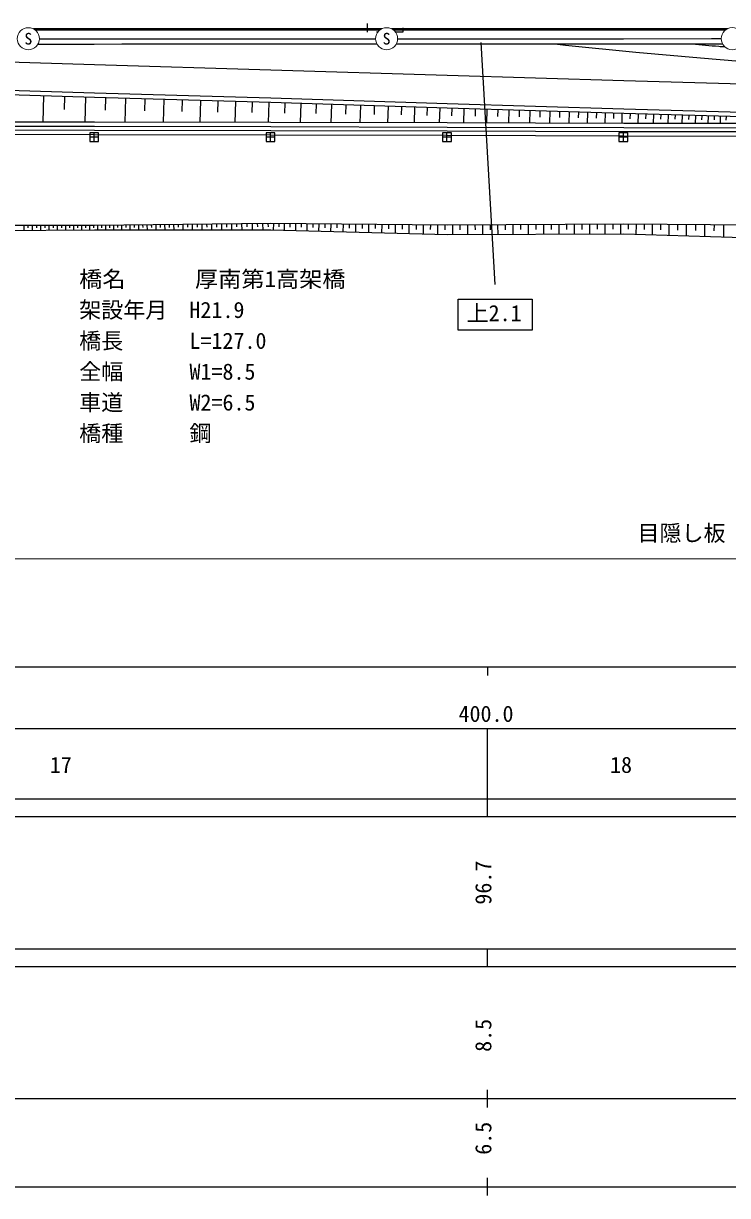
# Model space of a CAD drawing. Units: millimetres, scale not verified. Extents: x -622642 to 680000, y -103464 to 867584.
# Drawn here: x 415410 to 495223, y 145000 to 277983 of the extents above; entities that cross this region are included whole.
import ezdxf
from ezdxf.enums import TextEntityAlignment as Align

# ---------------------------------------------------------------- set-up
doc = ezdxf.new("R2010")
doc.units = ezdxf.units.MM
doc.header["$LTSCALE"] = 1000
for name, color, linetype, lineweight in [('M-BGD', 7, 'Continuous', 25), ('M-BMK-OTRS', 5, 'Continuous', 25), ('M-BMK-ROW', 30, 'Continuous', 25), ('M-STR-HTXT', 7, 'Continuous', 13), ('M-STR-STR1', 1, 'Continuous', 25), ('M-STR-STRC', 7, 'Continuous', 25), ('M-TTL-BAND', 7, 'Continuous', 25)]:
    doc.layers.add(name, color=color, linetype=linetype, lineweight=lineweight)
doc.styles.add('ＭＳ ゴシック', font='')
doc.styles.get('ＭＳ ゴシック').set_extended_font_data('MS Gothic')

msp = doc.modelspace()

# ---------------------------------------------------------------- linework, layer by layer
at = {"layer": 'M-BGD'}
for p, q in [((454425, 276983), (454425, 277983)), ((415755, 277518), (415755, 277482)), ((454425, 276983), (454425, 276983)), ((455558, 276983), (455425, 276983)), ((458425, 276983), (457587, 276983)), ((458425, 277503), (458425, 276983)), ((417215, 276250), (423413, 276250)), ((423413, 276250), (426545, 276251)), ((426545, 276251), (426913, 276251)), ((426913, 276251), (443413, 276252)), ((443413, 276252), (444550, 276252)), ((444550, 276252), (455322, 276253)), ((457822, 276253), (458413, 276253)), ((458413, 276253), (463413, 276253)), ((463413, 276253), (464957, 276254)), ((464957, 276254), (476819, 276254)), ((475636, 275654), (476873, 275530)), ((476819, 276254), (483413, 276255)), ((476871, 275531), (476873, 275530)), ((476873, 275530), (484828, 274737)), ((483413, 276255), (493413, 276256)), ((493413, 276256), (494172, 276256)), ((494172, 276256), (494499, 276256)), ((484828, 274737), (492163, 274067)), ((492163, 274067), (496599, 273689)), ((423451, 273283), (403440, 273876)), ((443453, 272696), (423451, 273283)), ((463458, 272074), (443456, 272696)), ((483461, 271469), (463458, 272074)), ((503463, 270888), (483461, 271469)), ((423451, 270083), (403440, 270676)), ((423451, 269583), (403440, 270176)), ((443453, 269496), (423451, 270083)), ((417695, 269764), (417607, 266795)), ((420071, 269693), (420026, 268208)), ((422446, 269622), (422362, 266784)), ((443453, 268996), (423451, 269583)), ((424717, 269554), (424674, 268135)), ((426987, 269487), (426906, 266774)), ((429157, 269422), (429117, 268066)), ((431327, 269357), (431250, 266764)), ((433401, 269296), (433363, 267999)), ((435476, 269234), (435402, 266755)), ((437458, 269175), (437422, 267935)), ((439441, 269115), (439371, 266746)), ((441336, 269059), (441301, 267874)), ((443232, 269002), (443164, 266738)), ((463459, 268874), (443457, 269496)), ((463459, 268374), (443457, 268996)), ((445043, 268946), (445008, 267814)), ((446855, 268890), (446787, 266730)), ((448582, 268836), (448549, 267756)), ((450310, 268783), (450246, 266723)), ((451958, 268731), (451926, 267701)), ((453606, 268680), (453545, 266716)), ((455177, 268631), (455147, 267649)), ((483461, 268269), (463459, 268874)), ((456749, 268582), (456691, 266709)), ((458248, 268536), (458218, 267599)), ((459746, 268489), (459691, 266702)), ((461176, 268445), (461148, 267551)), ((462605, 268400), (462552, 266696)), ((483461, 267769), (463459, 268374)), ((463968, 268358), (463942, 267506)), ((465331, 268317), (465282, 266689)), ((466633, 268278), (466609, 267464)), ((467936, 268238), (467889, 266681)), ((469182, 268201), (469158, 267422)), ((470427, 268163), (470382, 266674)), ((471619, 268127), (471596, 267382)), ((472810, 268091), (472767, 266666)), ((473950, 268056), (473929, 267344)), ((475090, 268022), (475049, 266659)), ((476180, 267989), (476159, 267308)), ((477270, 267956), (477230, 266653)), ((478312, 267925), (478293, 267273)), ((479355, 267893), (479317, 266647)), ((480352, 267863), (480333, 267240)), ((481349, 267833), (481313, 266641)), ((482303, 267804), (482285, 267208)), ((483257, 267775), (483223, 266635)), ((503463, 267687), (483461, 268269)), ((503463, 267187), (483461, 267769)), ((484169, 267748), (484153, 267178)), ((485082, 267722), (485050, 266634)), ((485952, 267697), (485936, 267152)), ((486823, 267671), (486792, 266633)), ((487653, 267647), (487638, 267128)), ((488483, 267623), (488455, 266633)), ((489276, 267600), (489261, 267105)), ((490068, 267577), (490040, 266632)), ((490823, 267555), (490809, 267083)), ((491579, 267533), (491553, 266632)), ((492300, 267512), (492286, 267062)), ((493020, 267491), (492995, 266632)), ((493708, 267471), (493695, 267041)), ((494395, 267451), (494372, 266631)), ((495051, 267432), (495039, 267022)), ((423451, 266782), (403441, 266780)), ((423451, 266282), (403441, 266325)), ((443453, 266738), (423451, 266782)), ((443453, 266238), (423451, 266282)), ((463459, 266694), (443457, 266737)), ((463459, 266194), (443457, 266237)), ((483461, 266634), (463459, 266694)), ((483461, 266134), (463459, 266194)), ((503463, 266606), (483461, 266634)), ((503463, 266106), (483461, 266134)), ((423451, 265842), (403441, 265885)), ((443453, 265798), (423451, 265842)), ((463459, 265754), (443457, 265797)), ((483461, 265694), (463459, 265754)), ((503463, 265666), (483461, 265694)), ((423455, 255076), (403444, 255075)), ((423455, 254520), (403444, 254405)), ((415440, 255076), (415440, 254474)), ((415922, 255076), (415922, 254775)), ((416403, 255076), (416403, 254480)), ((416880, 255076), (416880, 254778)), ((417357, 255076), (417358, 254485)), ((417830, 255076), (417830, 254781)), ((418303, 255076), (418303, 254491)), ((418771, 255076), (418771, 254783)), ((419240, 255076), (419240, 254496)), ((419704, 255076), (419704, 254786)), ((420168, 255076), (420168, 254501)), ((420628, 255076), (420628, 254789)), ((421088, 255076), (421088, 254507)), ((421543, 255076), (421543, 254792)), ((421999, 255076), (421999, 254512)), ((422450, 255076), (422450, 254794)), ((422902, 255076), (422902, 254517)), ((423349, 255076), (423349, 254797)), ((443458, 255296), (423455, 255076)), ((443458, 254524), (423455, 254520)), ((423797, 255080), (423803, 254520)), ((424244, 255085), (424248, 254805)), ((424692, 255090), (424699, 254521)), ((425148, 255095), (425151, 254810)), ((425603, 255100), (425610, 254521)), ((426067, 255105), (426070, 254816)), ((426530, 255110), (426537, 254521)), ((427002, 255115), (427005, 254821)), ((427473, 255121), (427480, 254521)), ((427953, 255126), (427956, 254826)), ((428432, 255131), (428439, 254521)), ((428920, 255136), (428923, 254832)), ((429408, 255142), (429415, 254521)), ((429904, 255147), (429907, 254837)), ((430400, 255153), (430407, 254522)), ((430905, 255158), (430909, 254843)), ((431410, 255164), (431417, 254522)), ((431924, 255169), (431927, 254848)), ((432437, 255175), (432444, 254522)), ((432960, 255181), (432963, 254854)), ((433482, 255187), (433489, 254522)), ((434014, 255192), (434017, 254860)), ((434545, 255198), (434553, 254522)), ((435086, 255204), (435089, 254866)), ((435626, 255210), (435634, 254523)), ((436176, 255216), (436180, 254872)), ((436726, 255222), (436734, 254523)), ((437286, 255228), (437290, 254879)), ((437845, 255234), (437853, 254523)), ((438415, 255241), (438419, 254885)), ((438984, 255247), (438992, 254523)), ((439563, 255253), (439567, 254891)), ((440142, 255260), (440150, 254523)), ((440731, 255266), (440735, 254898)), ((441320, 255273), (441328, 254524)), ((441919, 255279), (441923, 254905)), ((442518, 255286), (442527, 254524)), ((443128, 255292), (443132, 254912)), ((463460, 255080), (443458, 255296)), ((463460, 254015), (443458, 254524)), ((443737, 255293), (443729, 254517)), ((444358, 255286), (444354, 254898)), ((444979, 255280), (444970, 254485)), ((445614, 255273), (445610, 254876)), ((446250, 255266), (446241, 254453)), ((446900, 255259), (446895, 254852)), ((447550, 255252), (447541, 254420)), ((448215, 255245), (448211, 254829)), ((448881, 255237), (448872, 254386)), ((449562, 255230), (449557, 254804)), ((450243, 255223), (450233, 254351)), ((450940, 255215), (450935, 254780)), ((451637, 255208), (451627, 254316)), ((452350, 255200), (452345, 254754)), ((453064, 255192), (453054, 254280)), ((453794, 255184), (453789, 254728)), ((454524, 255176), (454514, 254242)), ((455271, 255168), (455266, 254701)), ((456018, 255160), (456008, 254204)), ((456783, 255152), (456777, 254674)), ((457547, 255144), (457537, 254165)), ((458330, 255135), (458325, 254646)), ((459112, 255127), (459102, 254126)), ((459913, 255118), (459908, 254617)), ((460714, 255109), (460703, 254085)), ((461534, 255101), (461528, 254588)), ((462354, 255092), (462342, 254043)), ((463193, 255083), (463187, 254558)), ((483462, 255193), (463460, 255080)), ((483462, 254090), (463460, 254015)), ((464032, 255083), (464038, 254017)), ((464884, 255088), (464887, 254555)), ((465737, 255093), (465743, 254023)), ((466593, 255097), (466596, 254563)), ((467449, 255102), (467455, 254030)), ((468307, 255107), (468310, 254571)), ((469165, 255112), (469171, 254036)), ((470026, 255117), (470029, 254579)), ((470886, 255122), (470892, 254042)), ((471750, 255127), (471753, 254587)), ((472613, 255131), (472619, 254049)), ((473479, 255136), (473482, 254595)), ((474345, 255141), (474351, 254055)), ((475214, 255146), (475217, 254603)), ((476082, 255151), (476088, 254062)), ((476953, 255156), (476957, 254611)), ((477825, 255161), (477831, 254069)), ((478699, 255166), (478702, 254620)), ((479573, 255171), (479579, 254075)), ((480449, 255176), (480452, 254628)), ((481326, 255181), (481332, 254082)), ((482205, 255186), (482208, 254636)), ((483084, 255191), (483090, 254088)), ((503464, 255083), (483462, 255193)), ((503464, 253452), (483462, 254090)), ((483966, 255190), (483963, 254639)), ((484848, 255185), (484842, 254046)), ((485760, 255180), (485756, 254610)), ((486671, 255175), (486665, 253988)), ((487621, 255170), (487618, 254576)), ((488571, 255165), (488565, 253927)), ((489562, 255159), (489558, 254540)), ((490552, 255154), (490545, 253864)), ((491584, 255148), (491580, 254503)), ((492616, 255143), (492609, 253798)), ((493692, 255137), (493688, 254464)), ((494767, 255131), (494760, 253729))]:
    msp.add_line(p, q, dxfattribs=at)
at = {"layer": 'M-BMK-OTRS'}
for p, q in [((423454, 265341), (403444, 265385)), ((443457, 265297), (423454, 265341)), ((463459, 265254), (443457, 265297)), ((483461, 265194), (463459, 265268)), ((502963, 265167), (483461, 265194))]:
    msp.add_line(p, q, dxfattribs=at)
at = {"layer": 'M-BMK-ROW'}
for p, q in [((423915, 265575), (422915, 265575)), ((422915, 265575), (422915, 264575)), ((423915, 265075), (422915, 265075)), ((423415, 264575), (423415, 265575)), ((423915, 264575), (423915, 265575)), ((443915, 265577), (442915, 265577)), ((442915, 265577), (442915, 264577)), ((443915, 265077), (442915, 265077)), ((443415, 264577), (443415, 265577)), ((443915, 264577), (443915, 265577)), ((463915, 265578), (462915, 265578)), ((462915, 265578), (462915, 264578)), ((463915, 265078), (462915, 265078)), ((463415, 264578), (463415, 265578)), ((463915, 264578), (463915, 265578)), ((483915, 265580), (482915, 265580)), ((482915, 265580), (482915, 264580)), ((483915, 265080), (482915, 265080)), ((483415, 264580), (483415, 265580)), ((483915, 264580), (483915, 265580)), ((422915, 264575), (423915, 264575)), ((442915, 264577), (443915, 264577)), ((462915, 264578), (463915, 264578)), ((482915, 264580), (483915, 264580))]:
    msp.add_line(p, q, dxfattribs=at)
at = {"layer": 'M-STR-HTXT'}
msp.add_line((372660, 217247), (567703, 217247), dxfattribs=at)
for centre in [(415965, 276250), (456572, 276253), (495749, 276256)]:
    msp.add_circle(centre, 1250, dxfattribs=at)
at = {"layer": 'M-STR-STR1'}
for p, q in [((417061, 275650), (423414, 275650)), ((423414, 275650), (426545, 275651)), ((426913, 275651), (443413, 275652)), ((443413, 275652), (444550, 275652)), ((444550, 275652), (455476, 275653)), ((457669, 275653), (458413, 275653)), ((458413, 275653), (463413, 275653)), ((463413, 275653), (464957, 275654)), ((464957, 275654), (476819, 275654)), ((476819, 275654), (483413, 275655)), ((483413, 275655), (493413, 275656)), ((493413, 275656), (494172, 275656)), ((494172, 275656), (494653, 275656))]:
    msp.add_line(p, q, dxfattribs=at)
at = {"layer": 'M-STR-STRC'}
for p, q in [((456006, 277367), (416549, 277355)), ((455777, 277217), (416771, 277205)), ((495200, 277379), (457139, 277367)), ((494965, 277229), (457368, 277217)), ((426545, 275651), (426913, 275651)), ((468894, 248364), (467307, 275833)), ((464672, 246688), (473072, 246688)), ((464672, 243188), (464672, 246688)), ((473072, 246688), (473072, 243188)), ((473072, 243188), (464672, 243188))]:
    msp.add_line(p, q, dxfattribs=at)
for start, end in [(264.94721, 265.04314), (265.04314, 265.13975), (265.13975, 265.18252)]:
    msp.add_arc((570367, 1170764), 898601, start, end, dxfattribs=at)
at = {"layer": 'M-TTL-BAND'}
for p, q in [((40000, 205000), (579000, 205000)), ((468000, 205000), (468000, 204000)), ((68000, 198000), (579000, 198000)), ((468000, 188000), (468000, 198000)), ((40000, 190000), (579000, 190000)), ((40000, 188000), (579000, 188000)), ((40000, 173000), (579000, 173000)), ((468000, 171000), (468000, 173000)), ((40000, 171000), (579000, 171000)), ((468000, 155000), (468000, 157000)), ((40000, 156000), (579000, 156000)), ((468000, 145000), (468000, 147000)), ((46000, 146000), (579000, 146000))]:
    msp.add_line(p, q, dxfattribs=at)

# ---------------------------------------------------------------- texts
at = {"layer": 'M-STR-HTXT', "style": 'ＭＳ ゴシック'}
for s, height, p in [('S', 1320, (415965, 276250)), ('S', 1320, (456572, 276253)), ('目隠し板\u3000L=195.0', 1833, (495621, 220158))]:
    msp.add_text(s, height=height, dxfattribs=at).set_placement(p, align=Align.MIDDLE_CENTER)
at = {"layer": 'M-STR-HTXT', "style": 'ＭＳ ゴシック', "width": 1.05}
msp.add_text('橋名\u3000\u3000\u3000厚南第1高架橋', height=1833, dxfattribs=at).set_placement((421726, 248982), align=Align.MIDDLE_LEFT)
at = {"layer": 'M-STR-HTXT', "style": 'ＭＳ ゴシック'}
for s, p in [('架設年月\u3000H21.9', (421726, 245482)), ('橋長\u3000\u3000\u3000L=127.0', (421726, 241982)), ('全幅\u3000\u3000\u3000W1=8.5', (421726, 238482)), ('車道\u3000\u3000\u3000W2=6.5', (421726, 234982)), ('橋種\u3000\u3000\u3000鋼', (421726, 231482))]:
    msp.add_text(s, height=1833, dxfattribs=at).set_placement(p, align=Align.MIDDLE_LEFT)
at = {"layer": 'M-STR-STRC', "style": 'ＭＳ ゴシック'}
msp.add_text('上2.1', height=1833, dxfattribs=at).set_placement((468759, 243652), align=Align.BOTTOM_CENTER)
at = {"layer": 'M-TTL-BAND', "style": 'ＭＳ ゴシック'}
for s, p in [('400.0', (467844, 198195)), ('17', (419650, 192405)), ('18', (483150, 192405))]:
    msp.add_text(s, height=1833, dxfattribs=at).set_placement(p, align=Align.BOTTOM_CENTER)
for s, p in [('96.7', (469000, 180500)), ('8.5', (469000, 163174)), ('6.5', (469000, 151500))]:
    msp.add_text(s, height=1833, rotation=90, dxfattribs=at).set_placement(p, align=Align.BOTTOM_CENTER)

doc.saveas('drawing.dxf')
